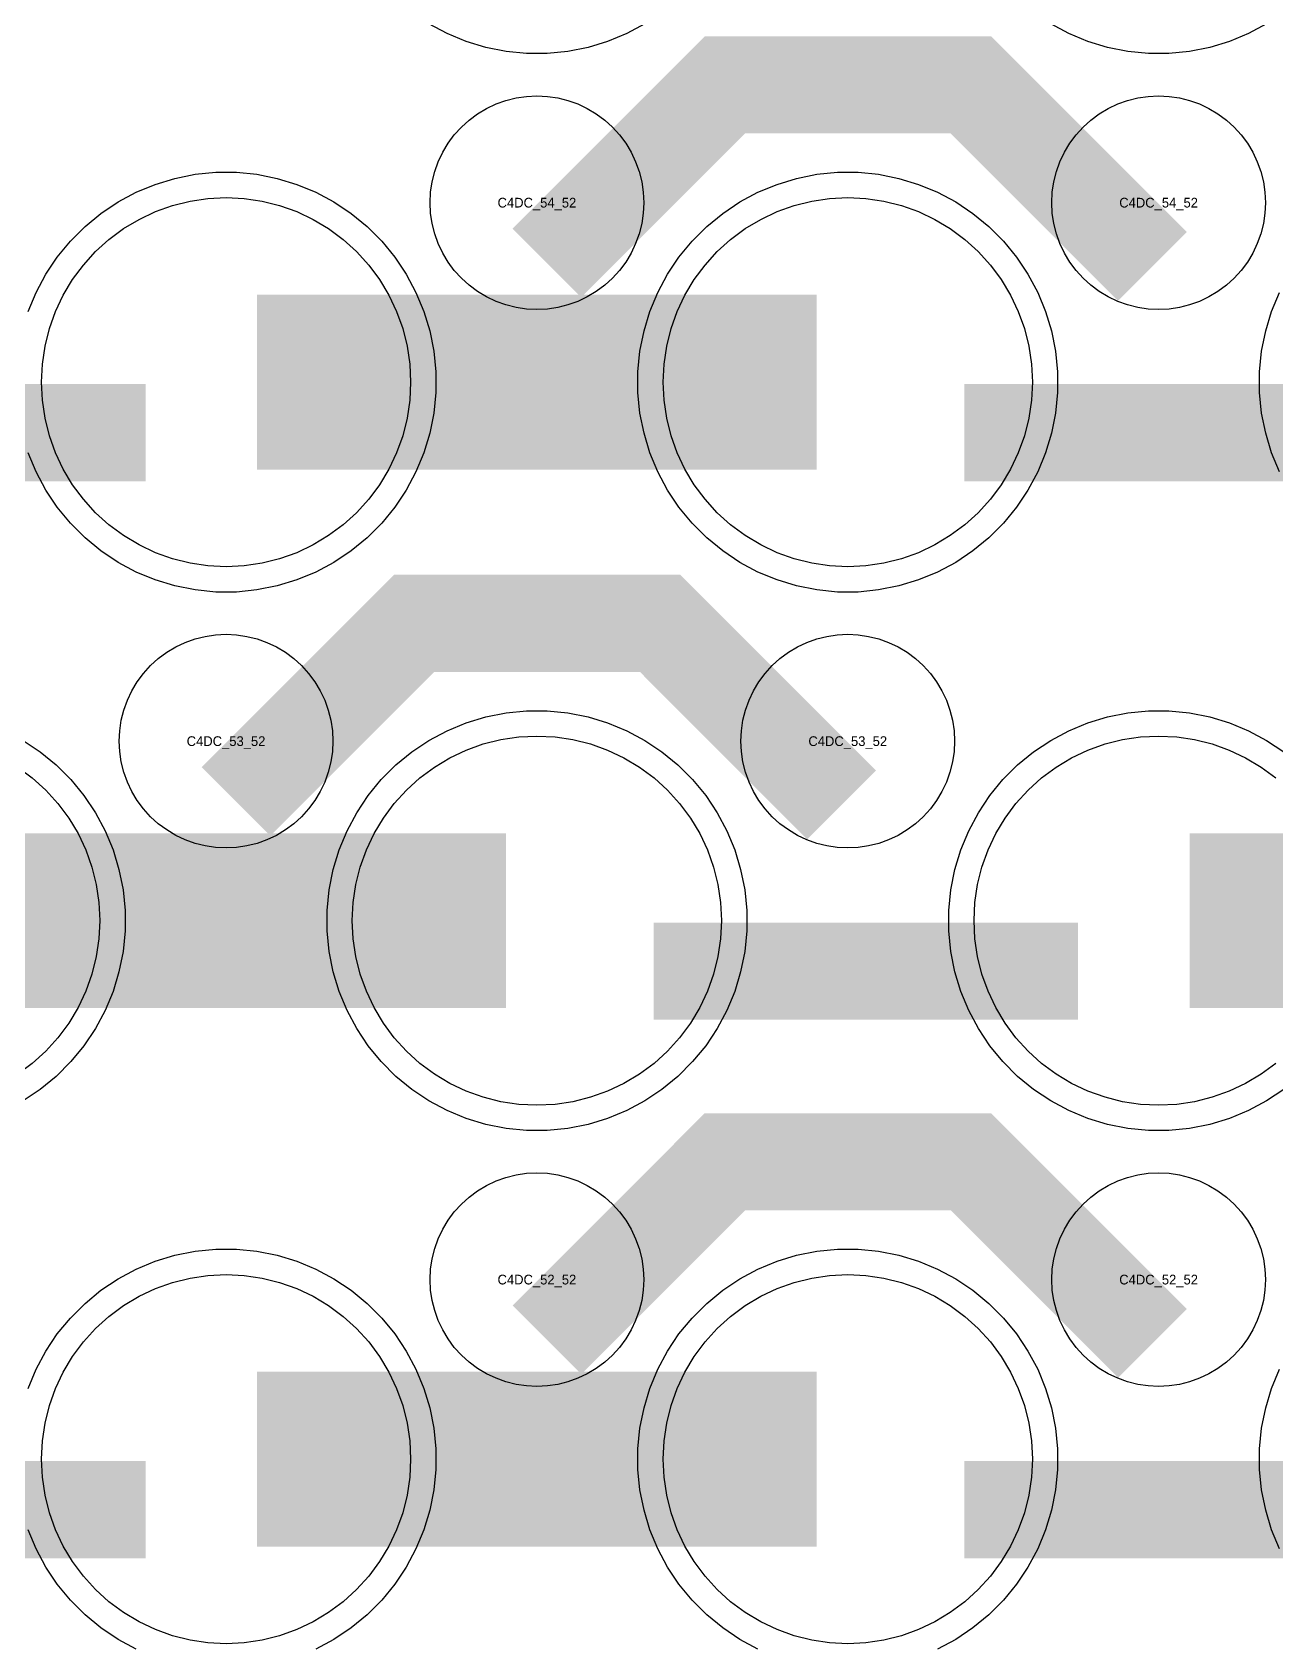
# Model space of a CAD drawing. Extents: x -11880 to 11880, y -14992 to 14992.
# Drawn here: x 4590.1 to 4910.1, y -7682.8 to -7267.1 of the extents above; entities that cross this region are included whole.
import ezdxf
from ezdxf.enums import TextEntityAlignment as Align

# ---------------------------------------------------------------- set-up
doc = ezdxf.new("R2010")
doc.units = 0
doc.header["$MEASUREMENT"] = 0
for name, color, linetype in [('GDS_775_DT_237', 138, 'CONTINUOUS'), ('RDL1_FS', 34, 'CONTINUOUS'), ('RDL_BS', 160, 'CONTINUOUS')]:
    doc.layers.add(name, color=color, linetype=linetype)

msp = doc.modelspace()

# ---------------------------------------------------------------- linework, layer by layer
at = {"layer": 'RDL1_FS', "color": 241, "true_color": 0xf7abae}
for points in [[(4640, -7404.614), (4635.343, -7404.385), (4630.732, -7403.701), (4626.209, -7402.569), (4621.819, -7400.997), (4617.605, -7399.005), (4613.605, -7396.607), (4609.86, -7393.829), (4606.406, -7390.699), (4603.276, -7387.245), (4600.498, -7383.5), (4598.1, -7379.5), (4596.108, -7375.286), (4594.536, -7370.896), (4593.404, -7366.373), (4592.72, -7361.762), (4592.491, -7357.105), (4592.72, -7352.448), (4593.404, -7347.837), (4594.536, -7343.314), (4596.108, -7338.924), (4598.1, -7334.71), (4600.498, -7330.71), (4603.276, -7326.965), (4606.406, -7323.511), (4609.86, -7320.381), (4613.605, -7317.603), (4617.605, -7315.205), (4621.819, -7313.213), (4626.209, -7311.641), (4630.732, -7310.509), (4635.343, -7309.825), (4640, -7309.596), (4644.657, -7309.825), (4649.268, -7310.509), (4653.791, -7311.641), (4658.181, -7313.213), (4662.395, -7315.205), (4666.395, -7317.603), (4670.14, -7320.381), (4673.594, -7323.511), (4676.724, -7326.965), (4679.502, -7330.71), (4681.9, -7334.71), (4683.892, -7338.924), (4685.464, -7343.314), (4686.596, -7347.837), (4687.28, -7352.448), (4687.509, -7357.105), (4687.28, -7361.762), (4686.596, -7366.373), (4685.464, -7370.896), (4683.892, -7375.286), (4681.9, -7379.5), (4679.502, -7383.5), (4676.724, -7387.245), (4673.594, -7390.699), (4670.14, -7393.829), (4666.395, -7396.607), (4662.395, -7399.005), (4658.181, -7400.997), (4653.791, -7402.569), (4649.268, -7403.701), (4644.657, -7404.385)], [(4800, -7404.614), (4795.343, -7404.385), (4790.732, -7403.701), (4786.209, -7402.569), (4781.819, -7400.997), (4777.605, -7399.005), (4773.605, -7396.607), (4769.86, -7393.829), (4766.406, -7390.699), (4763.276, -7387.245), (4760.498, -7383.5), (4758.1, -7379.5), (4756.108, -7375.286), (4754.536, -7370.896), (4753.404, -7366.373), (4752.72, -7361.762), (4752.491, -7357.105), (4752.72, -7352.448), (4753.404, -7347.837), (4754.536, -7343.314), (4756.108, -7338.924), (4758.1, -7334.71), (4760.498, -7330.71), (4763.276, -7326.965), (4766.406, -7323.511), (4769.86, -7320.381), (4773.605, -7317.603), (4777.605, -7315.205), (4781.819, -7313.213), (4786.209, -7311.641), (4790.732, -7310.509), (4795.343, -7309.825), (4800, -7309.596), (4804.657, -7309.825), (4809.268, -7310.509), (4813.791, -7311.641), (4818.181, -7313.213), (4822.395, -7315.205), (4826.395, -7317.603), (4830.14, -7320.381), (4833.594, -7323.511), (4836.724, -7326.965), (4839.502, -7330.71), (4841.9, -7334.71), (4843.892, -7338.924), (4845.464, -7343.314), (4846.596, -7347.837), (4847.28, -7352.448), (4847.509, -7357.105), (4847.28, -7361.762), (4846.596, -7366.373), (4845.464, -7370.896), (4843.892, -7375.286), (4841.9, -7379.5), (4839.502, -7383.5), (4836.724, -7387.245), (4833.594, -7390.699), (4830.14, -7393.829), (4826.395, -7396.607), (4822.395, -7399.005), (4818.181, -7400.997), (4813.791, -7402.569), (4809.268, -7403.701), (4804.657, -7404.385)], [(4720, -7543.179), (4715.343, -7542.95), (4710.732, -7542.266), (4706.209, -7541.134), (4701.819, -7539.562), (4697.605, -7537.57), (4693.605, -7535.172), (4689.86, -7532.394), (4686.406, -7529.264), (4683.276, -7525.81), (4680.498, -7522.065), (4678.1, -7518.065), (4676.108, -7513.851), (4674.536, -7509.461), (4673.404, -7504.938), (4672.72, -7500.327), (4672.491, -7495.67), (4672.72, -7491.013), (4673.404, -7486.402), (4674.536, -7481.879), (4676.108, -7477.489), (4678.1, -7473.275), (4680.498, -7469.275), (4683.276, -7465.53), (4686.406, -7462.076), (4689.86, -7458.946), (4693.605, -7456.168), (4697.605, -7453.77), (4701.819, -7451.778), (4706.209, -7450.206), (4710.732, -7449.074), (4715.343, -7448.39), (4720, -7448.161), (4724.657, -7448.39), (4729.268, -7449.074), (4733.791, -7450.206), (4738.181, -7451.778), (4742.395, -7453.77), (4746.395, -7456.168), (4750.14, -7458.946), (4753.594, -7462.076), (4756.724, -7465.53), (4759.502, -7469.275), (4761.9, -7473.275), (4763.892, -7477.489), (4765.464, -7481.879), (4766.596, -7486.402), (4767.28, -7491.013), (4767.509, -7495.67), (4767.28, -7500.327), (4766.596, -7504.938), (4765.464, -7509.461), (4763.892, -7513.851), (4761.9, -7518.065), (4759.502, -7522.065), (4756.724, -7525.81), (4753.594, -7529.264), (4750.14, -7532.394), (4746.395, -7535.172), (4742.395, -7537.57), (4738.181, -7539.562), (4733.791, -7541.134), (4729.268, -7542.266), (4724.657, -7542.95)]]:
    msp.add_lwpolyline(points, close=True, dxfattribs=at)
for points in [[(4648.002, -7357.105, 45, 45, 0), (4720.002, -7357.105, 45, 45, 0)], [(4720.002, -7357.105, 45, 45, 0), (4792.002, -7357.105, 45, 45, 0)], [(4568.002, -7495.67, 45, 45, 0), (4640.002, -7495.67, 45, 45, 0)], [(4640.002, -7495.67, 45, 45, 0), (4712.002, -7495.67, 45, 45, 0)], [(4888.002, -7495.67, 45, 45, 0), (4960.002, -7495.67, 45, 45, 0)]]:
    msp.add_lwpolyline(points, format="xyseb", dxfattribs=at)
for points in [[(4910.14, -7532.394), (4906.395, -7535.172), (4902.395, -7537.57), (4898.181, -7539.562), (4893.791, -7541.134), (4889.268, -7542.266), (4884.657, -7542.95), (4880, -7543.179), (4875.343, -7542.95), (4870.732, -7542.266), (4866.209, -7541.134), (4861.819, -7539.562), (4857.605, -7537.57), (4853.605, -7535.172), (4849.86, -7532.394), (4846.406, -7529.264), (4843.276, -7525.81), (4840.498, -7522.065), (4838.1, -7518.065), (4836.108, -7513.851), (4834.536, -7509.461), (4833.404, -7504.938), (4832.72, -7500.327), (4832.491, -7495.67), (4832.72, -7491.013), (4833.404, -7486.402), (4834.536, -7481.879), (4836.108, -7477.489), (4838.1, -7473.275), (4840.498, -7469.275), (4843.276, -7465.53), (4846.406, -7462.076), (4849.86, -7458.946), (4853.605, -7456.168), (4857.605, -7453.77), (4861.819, -7451.778), (4866.209, -7450.206), (4870.732, -7449.074), (4875.343, -7448.39), (4880, -7448.161), (4884.657, -7448.39), (4889.268, -7449.074), (4893.791, -7450.206), (4898.181, -7451.778), (4902.395, -7453.77), (4906.395, -7456.168), (4910.14, -7458.946)], [(4586.395, -7456.168), (4590.14, -7458.946), (4593.594, -7462.076), (4596.724, -7465.53), (4599.502, -7469.275), (4601.9, -7473.275), (4603.892, -7477.489), (4605.464, -7481.879), (4606.596, -7486.402), (4607.28, -7491.013), (4607.509, -7495.67), (4607.28, -7500.327), (4606.596, -7504.938), (4605.464, -7509.461), (4603.892, -7513.851), (4601.9, -7518.065), (4599.502, -7522.065), (4596.724, -7525.81), (4593.594, -7529.264), (4590.14, -7532.394), (4586.395, -7535.172)]]:
    msp.add_lwpolyline(points, dxfattribs=at)
at = {"layer": 'RDL1_FS'}
for points in [[(4640, -7681.744), (4635.343, -7681.515), (4630.732, -7680.831), (4626.209, -7679.699), (4621.819, -7678.127), (4617.605, -7676.135), (4613.605, -7673.737), (4609.86, -7670.959), (4606.406, -7667.829), (4603.276, -7664.375), (4600.498, -7660.63), (4598.1, -7656.63), (4596.108, -7652.416), (4594.536, -7648.026), (4593.404, -7643.503), (4592.72, -7638.892), (4592.491, -7634.235), (4592.72, -7629.578), (4593.404, -7624.967), (4594.536, -7620.444), (4596.108, -7616.054), (4598.1, -7611.84), (4600.498, -7607.84), (4603.276, -7604.095), (4606.406, -7600.641), (4609.86, -7597.511), (4613.605, -7594.733), (4617.605, -7592.335), (4621.819, -7590.343), (4626.209, -7588.771), (4630.732, -7587.639), (4635.343, -7586.955), (4640, -7586.726), (4644.657, -7586.955), (4649.268, -7587.639), (4653.791, -7588.771), (4658.181, -7590.343), (4662.395, -7592.335), (4666.395, -7594.733), (4670.14, -7597.511), (4673.594, -7600.641), (4676.724, -7604.095), (4679.502, -7607.84), (4681.9, -7611.84), (4683.892, -7616.054), (4685.464, -7620.444), (4686.596, -7624.967), (4687.28, -7629.578), (4687.509, -7634.235), (4687.28, -7638.892), (4686.596, -7643.503), (4685.464, -7648.026), (4683.892, -7652.416), (4681.9, -7656.63), (4679.502, -7660.63), (4676.724, -7664.375), (4673.594, -7667.829), (4670.14, -7670.959), (4666.395, -7673.737), (4662.395, -7676.135), (4658.181, -7678.127), (4653.791, -7679.699), (4649.268, -7680.831), (4644.657, -7681.515)], [(4800, -7681.744), (4795.343, -7681.515), (4790.732, -7680.831), (4786.209, -7679.699), (4781.819, -7678.127), (4777.605, -7676.135), (4773.605, -7673.737), (4769.86, -7670.959), (4766.406, -7667.829), (4763.276, -7664.375), (4760.498, -7660.63), (4758.1, -7656.63), (4756.108, -7652.416), (4754.536, -7648.026), (4753.404, -7643.503), (4752.72, -7638.892), (4752.491, -7634.235), (4752.72, -7629.578), (4753.404, -7624.967), (4754.536, -7620.444), (4756.108, -7616.054), (4758.1, -7611.84), (4760.498, -7607.84), (4763.276, -7604.095), (4766.406, -7600.641), (4769.86, -7597.511), (4773.605, -7594.733), (4777.605, -7592.335), (4781.819, -7590.343), (4786.209, -7588.771), (4790.732, -7587.639), (4795.343, -7586.955), (4800, -7586.726), (4804.657, -7586.955), (4809.268, -7587.639), (4813.791, -7588.771), (4818.181, -7590.343), (4822.395, -7592.335), (4826.395, -7594.733), (4830.14, -7597.511), (4833.594, -7600.641), (4836.724, -7604.095), (4839.502, -7607.84), (4841.9, -7611.84), (4843.892, -7616.054), (4845.464, -7620.444), (4846.596, -7624.967), (4847.28, -7629.578), (4847.509, -7634.235), (4847.28, -7638.892), (4846.596, -7643.503), (4845.464, -7648.026), (4843.892, -7652.416), (4841.9, -7656.63), (4839.502, -7660.63), (4836.724, -7664.375), (4833.594, -7667.829), (4830.14, -7670.959), (4826.395, -7673.737), (4822.395, -7676.135), (4818.181, -7678.127), (4813.791, -7679.699), (4809.268, -7680.831), (4804.657, -7681.515)]]:
    msp.add_lwpolyline(points, close=True, dxfattribs=at)
for points in [[(4648.002, -7634.235, 45, 45, 0), (4720.002, -7634.235, 45, 45, 0)], [(4720.002, -7634.235, 45, 45, 0), (4792.002, -7634.235, 45, 45, 0)]]:
    msp.add_lwpolyline(points, format="xyseb", dxfattribs=at)
at = {"layer": 'RDL_BS'}
for points in [[(4747.777, -7264.923), (4743.115, -7267.415), (4738.205, -7269.446), (4733.165, -7270.977), (4727.938, -7272.023), (4722.644, -7272.54), (4717.356, -7272.54), (4712.062, -7272.023), (4706.835, -7270.977), (4701.795, -7269.446), (4696.885, -7267.415), (4692.223, -7264.923)], [(4907.777, -7264.923), (4903.115, -7267.415), (4898.205, -7269.446), (4893.165, -7270.977), (4887.938, -7272.023), (4882.644, -7272.54), (4877.356, -7272.54), (4872.062, -7272.023), (4866.835, -7270.977), (4861.795, -7269.446), (4856.885, -7267.415), (4852.223, -7264.923)], [(4589.094, -7616.03), (4591.125, -7611.12), (4593.617, -7606.458), (4596.564, -7602.044), (4599.926, -7597.943), (4603.708, -7594.161), (4607.809, -7590.799), (4612.223, -7587.852), (4616.885, -7585.36), (4621.795, -7583.329), (4626.835, -7581.798), (4632.062, -7580.752), (4637.356, -7580.235), (4642.644, -7580.235), (4647.938, -7580.752), (4653.165, -7581.798), (4658.205, -7583.329), (4663.115, -7585.36), (4667.777, -7587.852), (4672.191, -7590.799), (4676.292, -7594.161), (4680.074, -7597.943), (4683.436, -7602.044), (4686.383, -7606.458), (4688.875, -7611.12), (4690.906, -7616.03), (4692.437, -7621.07), (4693.483, -7626.297), (4694, -7631.591), (4694, -7636.879), (4693.483, -7642.173), (4692.437, -7647.4), (4690.906, -7652.44), (4688.875, -7657.35), (4686.383, -7662.012), (4683.436, -7666.426), (4680.074, -7670.527), (4676.292, -7674.309), (4672.191, -7677.671), (4667.777, -7680.618), (4663.115, -7683.11)], [(4776.885, -7683.11), (4772.223, -7680.618), (4767.809, -7677.671), (4763.708, -7674.309), (4759.926, -7670.527), (4756.564, -7666.426), (4753.617, -7662.012), (4751.125, -7657.35), (4749.094, -7652.44), (4747.563, -7647.4), (4746.517, -7642.173), (4746, -7636.879), (4746, -7631.591), (4746.517, -7626.297), (4747.563, -7621.07), (4749.094, -7616.03), (4751.125, -7611.12), (4753.617, -7606.458), (4756.564, -7602.044), (4759.926, -7597.943), (4763.708, -7594.161), (4767.809, -7590.799), (4772.223, -7587.852), (4776.885, -7585.36), (4781.795, -7583.329), (4786.835, -7581.798), (4792.062, -7580.752), (4797.356, -7580.235), (4802.644, -7580.235), (4807.938, -7580.752), (4813.165, -7581.798), (4818.205, -7583.329), (4823.115, -7585.36), (4827.777, -7587.852), (4832.191, -7590.799), (4836.292, -7594.161), (4840.074, -7597.943), (4843.436, -7602.044), (4846.383, -7606.458), (4848.875, -7611.12), (4850.906, -7616.03), (4852.437, -7621.07), (4853.483, -7626.297), (4854, -7631.591), (4854, -7636.879), (4853.483, -7642.173), (4852.437, -7647.4), (4850.906, -7652.44), (4848.875, -7657.35), (4846.383, -7662.012), (4843.436, -7666.426), (4840.074, -7670.527), (4836.292, -7674.309), (4832.191, -7677.671), (4827.777, -7680.618), (4823.115, -7683.11)], [(4911.125, -7657.35), (4909.094, -7652.44), (4907.563, -7647.4), (4906.517, -7642.173), (4906, -7636.879), (4906, -7631.591), (4906.517, -7626.297), (4907.563, -7621.07), (4909.094, -7616.03), (4911.125, -7611.12)], [(4616.885, -7683.11), (4612.223, -7680.618), (4607.809, -7677.671), (4603.708, -7674.309), (4599.926, -7670.527), (4596.564, -7666.426), (4593.617, -7662.012), (4591.125, -7657.35), (4589.094, -7652.44)]]:
    msp.add_lwpolyline(points, dxfattribs=at)
for points in [[(4722.562, -7326.419, 25, 25, 0), (4768.377, -7280.604, 25, 25, 0), (4801.93, -7280.604, 25, 25, 0)], [(4878.401, -7327.318, 25, 25, 0), (4831.687, -7280.604, 25, 25, 0), (4801.929, -7280.604, 25, 25, 0)], [(4642.562, -7464.984, 25, 25, 0), (4688.377, -7419.169, 25, 25, 0), (4721.93, -7419.169, 25, 25, 0)], [(4798.401, -7465.883, 25, 25, 0), (4751.687, -7419.169, 25, 25, 0), (4721.929, -7419.169, 25, 25, 0)], [(4722.562, -7603.549, 25, 25, 0), (4768.377, -7557.734, 25, 25, 0), (4801.93, -7557.734, 25, 25, 0)], [(4878.401, -7604.448, 25, 25, 0), (4831.687, -7557.734, 25, 25, 0), (4801.929, -7557.734, 25, 25, 0)], [(4510.016, -7647.248, 25, 25, 0), (4619.281, -7647.248, 25, 25, 0)], [(4830.016, -7647.248, 25, 25, 0), (4939.281, -7647.248, 25, 25, 0)]]:
    msp.add_lwpolyline(points, format="xyseb", dxfattribs=at)
for points in [[(4720, -7338.411), (4717.307, -7338.279), (4714.635, -7337.883), (4712.016, -7337.226), (4709.481, -7336.319), (4707.044, -7335.167), (4704.72, -7333.774), (4702.557, -7332.171), (4700.558, -7330.359), (4698.746, -7328.36), (4697.143, -7326.197), (4695.75, -7323.873), (4694.598, -7321.436), (4693.691, -7318.901), (4693.034, -7316.282), (4692.638, -7313.61), (4692.506, -7310.917), (4692.638, -7308.224), (4693.034, -7305.552), (4693.691, -7302.933), (4694.598, -7300.398), (4695.75, -7297.961), (4697.143, -7295.637), (4698.746, -7293.474), (4700.558, -7291.475), (4702.557, -7289.663), (4704.72, -7288.06), (4707.044, -7286.667), (4709.481, -7285.515), (4712.016, -7284.608), (4714.635, -7283.951), (4717.307, -7283.555), (4720, -7283.423), (4722.693, -7283.555), (4725.365, -7283.951), (4727.984, -7284.608), (4730.519, -7285.515), (4732.956, -7286.667), (4735.28, -7288.06), (4737.443, -7289.663), (4739.442, -7291.475), (4741.254, -7293.474), (4742.857, -7295.637), (4744.25, -7297.961), (4745.402, -7300.398), (4746.309, -7302.933), (4746.966, -7305.552), (4747.362, -7308.224), (4747.494, -7310.917), (4747.362, -7313.61), (4746.966, -7316.282), (4746.309, -7318.901), (4745.402, -7321.436), (4744.25, -7323.873), (4742.857, -7326.197), (4741.254, -7328.36), (4739.442, -7330.359), (4737.443, -7332.171), (4735.28, -7333.774), (4732.956, -7335.167), (4730.519, -7336.319), (4727.984, -7337.226), (4725.365, -7337.883), (4722.693, -7338.279)], [(4880, -7338.411), (4877.307, -7338.279), (4874.635, -7337.883), (4872.016, -7337.226), (4869.481, -7336.319), (4867.044, -7335.167), (4864.72, -7333.774), (4862.557, -7332.171), (4860.558, -7330.359), (4858.746, -7328.36), (4857.143, -7326.197), (4855.75, -7323.873), (4854.598, -7321.436), (4853.691, -7318.901), (4853.034, -7316.282), (4852.638, -7313.61), (4852.506, -7310.917), (4852.638, -7308.224), (4853.034, -7305.552), (4853.691, -7302.933), (4854.598, -7300.398), (4855.75, -7297.961), (4857.143, -7295.637), (4858.746, -7293.474), (4860.558, -7291.475), (4862.557, -7289.663), (4864.72, -7288.06), (4867.044, -7286.667), (4869.481, -7285.515), (4872.016, -7284.608), (4874.635, -7283.951), (4877.307, -7283.555), (4880, -7283.423), (4882.693, -7283.555), (4885.365, -7283.951), (4887.984, -7284.608), (4890.519, -7285.515), (4892.956, -7286.667), (4895.28, -7288.06), (4897.443, -7289.663), (4899.442, -7291.475), (4901.254, -7293.474), (4902.857, -7295.637), (4904.25, -7297.961), (4905.402, -7300.398), (4906.309, -7302.933), (4906.966, -7305.552), (4907.362, -7308.224), (4907.494, -7310.917), (4907.362, -7313.61), (4906.966, -7316.282), (4906.309, -7318.901), (4905.402, -7321.436), (4904.25, -7323.873), (4902.857, -7326.197), (4901.254, -7328.36), (4899.442, -7330.359), (4897.443, -7332.171), (4895.28, -7333.774), (4892.956, -7335.167), (4890.519, -7336.319), (4887.984, -7337.226), (4885.365, -7337.883), (4882.693, -7338.279)], [(4640, -7476.976), (4637.307, -7476.844), (4634.635, -7476.448), (4632.016, -7475.791), (4629.481, -7474.884), (4627.044, -7473.732), (4624.72, -7472.339), (4622.557, -7470.736), (4620.558, -7468.924), (4618.746, -7466.925), (4617.143, -7464.762), (4615.75, -7462.438), (4614.598, -7460.001), (4613.691, -7457.466), (4613.034, -7454.847), (4612.638, -7452.175), (4612.506, -7449.482), (4612.638, -7446.789), (4613.034, -7444.117), (4613.691, -7441.498), (4614.598, -7438.963), (4615.75, -7436.526), (4617.143, -7434.202), (4618.746, -7432.039), (4620.558, -7430.04), (4622.557, -7428.228), (4624.72, -7426.625), (4627.044, -7425.232), (4629.481, -7424.08), (4632.016, -7423.173), (4634.635, -7422.516), (4637.307, -7422.12), (4640, -7421.988), (4642.693, -7422.12), (4645.365, -7422.516), (4647.984, -7423.173), (4650.519, -7424.08), (4652.956, -7425.232), (4655.28, -7426.625), (4657.443, -7428.228), (4659.442, -7430.04), (4661.254, -7432.039), (4662.857, -7434.202), (4664.25, -7436.526), (4665.402, -7438.963), (4666.309, -7441.498), (4666.966, -7444.117), (4667.362, -7446.789), (4667.494, -7449.482), (4667.362, -7452.175), (4666.966, -7454.847), (4666.309, -7457.466), (4665.402, -7460.001), (4664.25, -7462.438), (4662.857, -7464.762), (4661.254, -7466.925), (4659.442, -7468.924), (4657.443, -7470.736), (4655.28, -7472.339), (4652.956, -7473.732), (4650.519, -7474.884), (4647.984, -7475.791), (4645.365, -7476.448), (4642.693, -7476.844)], [(4800, -7476.976), (4797.307, -7476.844), (4794.635, -7476.448), (4792.016, -7475.791), (4789.481, -7474.884), (4787.044, -7473.732), (4784.72, -7472.339), (4782.557, -7470.736), (4780.558, -7468.924), (4778.746, -7466.925), (4777.143, -7464.762), (4775.75, -7462.438), (4774.598, -7460.001), (4773.691, -7457.466), (4773.034, -7454.847), (4772.638, -7452.175), (4772.506, -7449.482), (4772.638, -7446.789), (4773.034, -7444.117), (4773.691, -7441.498), (4774.598, -7438.963), (4775.75, -7436.526), (4777.143, -7434.202), (4778.746, -7432.039), (4780.558, -7430.04), (4782.557, -7428.228), (4784.72, -7426.625), (4787.044, -7425.232), (4789.481, -7424.08), (4792.016, -7423.173), (4794.635, -7422.516), (4797.307, -7422.12), (4800, -7421.988), (4802.693, -7422.12), (4805.365, -7422.516), (4807.984, -7423.173), (4810.519, -7424.08), (4812.956, -7425.232), (4815.28, -7426.625), (4817.443, -7428.228), (4819.442, -7430.04), (4821.254, -7432.039), (4822.857, -7434.202), (4824.25, -7436.526), (4825.402, -7438.963), (4826.309, -7441.498), (4826.966, -7444.117), (4827.362, -7446.789), (4827.494, -7449.482), (4827.362, -7452.175), (4826.966, -7454.847), (4826.309, -7457.466), (4825.402, -7460.001), (4824.25, -7462.438), (4822.857, -7464.762), (4821.254, -7466.925), (4819.442, -7468.924), (4817.443, -7470.736), (4815.28, -7472.339), (4812.956, -7473.732), (4810.519, -7474.884), (4807.984, -7475.791), (4805.365, -7476.448), (4802.693, -7476.844)], [(4720, -7615.541), (4717.307, -7615.409), (4714.635, -7615.013), (4712.016, -7614.356), (4709.481, -7613.449), (4707.044, -7612.297), (4704.72, -7610.904), (4702.557, -7609.301), (4700.558, -7607.489), (4698.746, -7605.49), (4697.143, -7603.327), (4695.75, -7601.003), (4694.598, -7598.566), (4693.691, -7596.031), (4693.034, -7593.412), (4692.638, -7590.74), (4692.506, -7588.047), (4692.638, -7585.354), (4693.034, -7582.682), (4693.691, -7580.063), (4694.598, -7577.528), (4695.75, -7575.091), (4697.143, -7572.767), (4698.746, -7570.604), (4700.558, -7568.605), (4702.557, -7566.793), (4704.72, -7565.19), (4707.044, -7563.797), (4709.481, -7562.645), (4712.016, -7561.738), (4714.635, -7561.081), (4717.307, -7560.685), (4720, -7560.553), (4722.693, -7560.685), (4725.365, -7561.081), (4727.984, -7561.738), (4730.519, -7562.645), (4732.956, -7563.797), (4735.28, -7565.19), (4737.443, -7566.793), (4739.442, -7568.605), (4741.254, -7570.604), (4742.857, -7572.767), (4744.25, -7575.091), (4745.402, -7577.528), (4746.309, -7580.063), (4746.966, -7582.682), (4747.362, -7585.354), (4747.494, -7588.047), (4747.362, -7590.74), (4746.966, -7593.412), (4746.309, -7596.031), (4745.402, -7598.566), (4744.25, -7601.003), (4742.857, -7603.327), (4741.254, -7605.49), (4739.442, -7607.489), (4737.443, -7609.301), (4735.28, -7610.904), (4732.956, -7612.297), (4730.519, -7613.449), (4727.984, -7614.356), (4725.365, -7615.013), (4722.693, -7615.409)], [(4880, -7615.541), (4877.307, -7615.409), (4874.635, -7615.013), (4872.016, -7614.356), (4869.481, -7613.449), (4867.044, -7612.297), (4864.72, -7610.904), (4862.557, -7609.301), (4860.558, -7607.489), (4858.746, -7605.49), (4857.143, -7603.327), (4855.75, -7601.003), (4854.598, -7598.566), (4853.691, -7596.031), (4853.034, -7593.412), (4852.638, -7590.74), (4852.506, -7588.047), (4852.638, -7585.354), (4853.034, -7582.682), (4853.691, -7580.063), (4854.598, -7577.528), (4855.75, -7575.091), (4857.143, -7572.767), (4858.746, -7570.604), (4860.558, -7568.605), (4862.557, -7566.793), (4864.72, -7565.19), (4867.044, -7563.797), (4869.481, -7562.645), (4872.016, -7561.738), (4874.635, -7561.081), (4877.307, -7560.685), (4880, -7560.553), (4882.693, -7560.685), (4885.365, -7561.081), (4887.984, -7561.738), (4890.519, -7562.645), (4892.956, -7563.797), (4895.28, -7565.19), (4897.443, -7566.793), (4899.442, -7568.605), (4901.254, -7570.604), (4902.857, -7572.767), (4904.25, -7575.091), (4905.402, -7577.528), (4906.309, -7580.063), (4906.966, -7582.682), (4907.362, -7585.354), (4907.494, -7588.047), (4907.362, -7590.74), (4906.966, -7593.412), (4906.309, -7596.031), (4905.402, -7598.566), (4904.25, -7601.003), (4902.857, -7603.327), (4901.254, -7605.49), (4899.442, -7607.489), (4897.443, -7609.301), (4895.28, -7610.904), (4892.956, -7612.297), (4890.519, -7613.449), (4887.984, -7614.356), (4885.365, -7615.013), (4882.693, -7615.409)]]:
    msp.add_lwpolyline(points, close=True, dxfattribs=at)
at = {"layer": 'RDL_BS', "color": 241, "true_color": 0xf7abae}
for points in [[(4589.094, -7338.9), (4591.125, -7333.99), (4593.617, -7329.328), (4596.564, -7324.914), (4599.926, -7320.813), (4603.708, -7317.031), (4607.809, -7313.669), (4612.223, -7310.722), (4616.885, -7308.23), (4621.795, -7306.199), (4626.835, -7304.668), (4632.062, -7303.622), (4637.356, -7303.105), (4642.644, -7303.105), (4647.938, -7303.622), (4653.165, -7304.668), (4658.205, -7306.199), (4663.115, -7308.23), (4667.777, -7310.722), (4672.191, -7313.669), (4676.292, -7317.031), (4680.074, -7320.813), (4683.436, -7324.914), (4686.383, -7329.328), (4688.875, -7333.99), (4690.906, -7338.9), (4692.437, -7343.94), (4693.483, -7349.167), (4694, -7354.461), (4694, -7359.749), (4693.483, -7365.043), (4692.437, -7370.27), (4690.906, -7375.31), (4688.875, -7380.22), (4686.383, -7384.882), (4683.436, -7389.296), (4680.074, -7393.397), (4676.292, -7397.179), (4672.191, -7400.541), (4667.777, -7403.488), (4663.115, -7405.98), (4658.205, -7408.011), (4653.165, -7409.542), (4647.938, -7410.588), (4642.644, -7411.105), (4637.356, -7411.105), (4632.062, -7410.588), (4626.835, -7409.542), (4621.795, -7408.011), (4616.885, -7405.98), (4612.223, -7403.488), (4607.809, -7400.541), (4603.708, -7397.179), (4599.926, -7393.397), (4596.564, -7389.296), (4593.617, -7384.882), (4591.125, -7380.22), (4589.094, -7375.31)], [(4911.125, -7380.22), (4909.094, -7375.31), (4907.563, -7370.27), (4906.517, -7365.043), (4906, -7359.749), (4906, -7354.461), (4906.517, -7349.167), (4907.563, -7343.94), (4909.094, -7338.9), (4911.125, -7333.99)], [(4912.191, -7539.106), (4907.777, -7542.053), (4903.115, -7544.545), (4898.205, -7546.576), (4893.165, -7548.107), (4887.938, -7549.153), (4882.644, -7549.67), (4877.356, -7549.67), (4872.062, -7549.153), (4866.835, -7548.107), (4861.795, -7546.576), (4856.885, -7544.545), (4852.223, -7542.053), (4847.809, -7539.106), (4843.708, -7535.744), (4839.926, -7531.962), (4836.564, -7527.861), (4833.617, -7523.447), (4831.125, -7518.785), (4829.094, -7513.875), (4827.563, -7508.835), (4826.517, -7503.608), (4826, -7498.314), (4826, -7493.026), (4826.517, -7487.732), (4827.563, -7482.505), (4829.094, -7477.465), (4831.125, -7472.555), (4833.617, -7467.893), (4836.564, -7463.479), (4839.926, -7459.378), (4843.708, -7455.596), (4847.809, -7452.234), (4852.223, -7449.287), (4856.885, -7446.795), (4861.795, -7444.764), (4866.835, -7443.233), (4872.062, -7442.187), (4877.356, -7441.67), (4882.644, -7441.67), (4887.938, -7442.187), (4893.165, -7443.233), (4898.205, -7444.764), (4903.115, -7446.795), (4907.777, -7449.287), (4912.191, -7452.234)], [(4587.777, -7449.287), (4592.191, -7452.234), (4596.292, -7455.596), (4600.074, -7459.378), (4603.436, -7463.479), (4606.383, -7467.893), (4608.875, -7472.555), (4610.906, -7477.465), (4612.437, -7482.505), (4613.483, -7487.732), (4614, -7493.026), (4614, -7498.314), (4613.483, -7503.608), (4612.437, -7508.835), (4610.906, -7513.875), (4608.875, -7518.785), (4606.383, -7523.447), (4603.436, -7527.861), (4600.074, -7531.962), (4596.292, -7535.744), (4592.191, -7539.106), (4587.777, -7542.053)]]:
    msp.add_lwpolyline(points, dxfattribs=at)
for points in [[(4797.356, -7411.105), (4792.062, -7410.588), (4786.835, -7409.542), (4781.795, -7408.011), (4776.885, -7405.98), (4772.223, -7403.488), (4767.809, -7400.541), (4763.708, -7397.179), (4759.926, -7393.397), (4756.564, -7389.296), (4753.617, -7384.882), (4751.125, -7380.22), (4749.094, -7375.31), (4747.563, -7370.27), (4746.517, -7365.043), (4746, -7359.749), (4746, -7354.461), (4746.517, -7349.167), (4747.563, -7343.94), (4749.094, -7338.9), (4751.125, -7333.99), (4753.617, -7329.328), (4756.564, -7324.914), (4759.926, -7320.813), (4763.708, -7317.031), (4767.809, -7313.669), (4772.223, -7310.722), (4776.885, -7308.23), (4781.795, -7306.199), (4786.835, -7304.668), (4792.062, -7303.622), (4797.356, -7303.105), (4802.644, -7303.105), (4807.938, -7303.622), (4813.165, -7304.668), (4818.205, -7306.199), (4823.115, -7308.23), (4827.777, -7310.722), (4832.191, -7313.669), (4836.292, -7317.031), (4840.074, -7320.813), (4843.436, -7324.914), (4846.383, -7329.328), (4848.875, -7333.99), (4850.906, -7338.9), (4852.437, -7343.94), (4853.483, -7349.167), (4854, -7354.461), (4854, -7359.749), (4853.483, -7365.043), (4852.437, -7370.27), (4850.906, -7375.31), (4848.875, -7380.22), (4846.383, -7384.882), (4843.436, -7389.296), (4840.074, -7393.397), (4836.292, -7397.179), (4832.191, -7400.541), (4827.777, -7403.488), (4823.115, -7405.98), (4818.205, -7408.011), (4813.165, -7409.542), (4807.938, -7410.588), (4802.644, -7411.105)], [(4717.356, -7549.67), (4712.062, -7549.153), (4706.835, -7548.107), (4701.795, -7546.576), (4696.885, -7544.545), (4692.223, -7542.053), (4687.809, -7539.106), (4683.708, -7535.744), (4679.926, -7531.962), (4676.564, -7527.861), (4673.617, -7523.447), (4671.125, -7518.785), (4669.094, -7513.875), (4667.563, -7508.835), (4666.517, -7503.608), (4666, -7498.314), (4666, -7493.026), (4666.517, -7487.732), (4667.563, -7482.505), (4669.094, -7477.465), (4671.125, -7472.555), (4673.617, -7467.893), (4676.564, -7463.479), (4679.926, -7459.378), (4683.708, -7455.596), (4687.809, -7452.234), (4692.223, -7449.287), (4696.885, -7446.795), (4701.795, -7444.764), (4706.835, -7443.233), (4712.062, -7442.187), (4717.356, -7441.67), (4722.644, -7441.67), (4727.938, -7442.187), (4733.165, -7443.233), (4738.205, -7444.764), (4743.115, -7446.795), (4747.777, -7449.287), (4752.191, -7452.234), (4756.292, -7455.596), (4760.074, -7459.378), (4763.436, -7463.479), (4766.383, -7467.893), (4768.875, -7472.555), (4770.906, -7477.465), (4772.437, -7482.505), (4773.483, -7487.732), (4774, -7493.026), (4774, -7498.314), (4773.483, -7503.608), (4772.437, -7508.835), (4770.906, -7513.875), (4768.875, -7518.785), (4766.383, -7523.447), (4763.436, -7527.861), (4760.074, -7531.962), (4756.292, -7535.744), (4752.191, -7539.106), (4747.777, -7542.053), (4743.115, -7544.545), (4738.205, -7546.576), (4733.165, -7548.107), (4727.938, -7549.153), (4722.644, -7549.67)]]:
    msp.add_lwpolyline(points, close=True, dxfattribs=at)
for points in [[(4510.016, -7370.118, 25, 25, 0), (4619.281, -7370.118, 25, 25, 0)], [(4830.016, -7370.118, 25, 25, 0), (4939.281, -7370.118, 25, 25, 0)], [(4750.016, -7508.683, 25, 25, 0), (4859.281, -7508.683, 25, 25, 0)]]:
    msp.add_lwpolyline(points, format="xyseb", dxfattribs=at)

# ---------------------------------------------------------------- texts
at = {"layer": 'GDS_775_DT_237'}
for s, p in [('C4DC_54_52', (4720, -7310.917)), ('C4DC_54_52', (4720, -7310.917)), ('C4DC_54_52', (4880, -7310.917)), ('C4DC_54_52', (4880, -7310.917)), ('C4DC_53_52', (4640, -7449.482)), ('C4DC_53_52', (4640, -7449.482)), ('C4DC_53_52', (4800, -7449.482)), ('C4DC_53_52', (4800, -7449.482)), ('C4DC_52_52', (4720, -7588.047)), ('C4DC_52_52', (4720, -7588.047)), ('C4DC_52_52', (4880, -7588.047)), ('C4DC_52_52', (4880, -7588.047))]:
    msp.add_text(s, height=2.5, dxfattribs=at).set_placement(p, align=Align.MIDDLE_CENTER)

doc.saveas('drawing.dxf')
